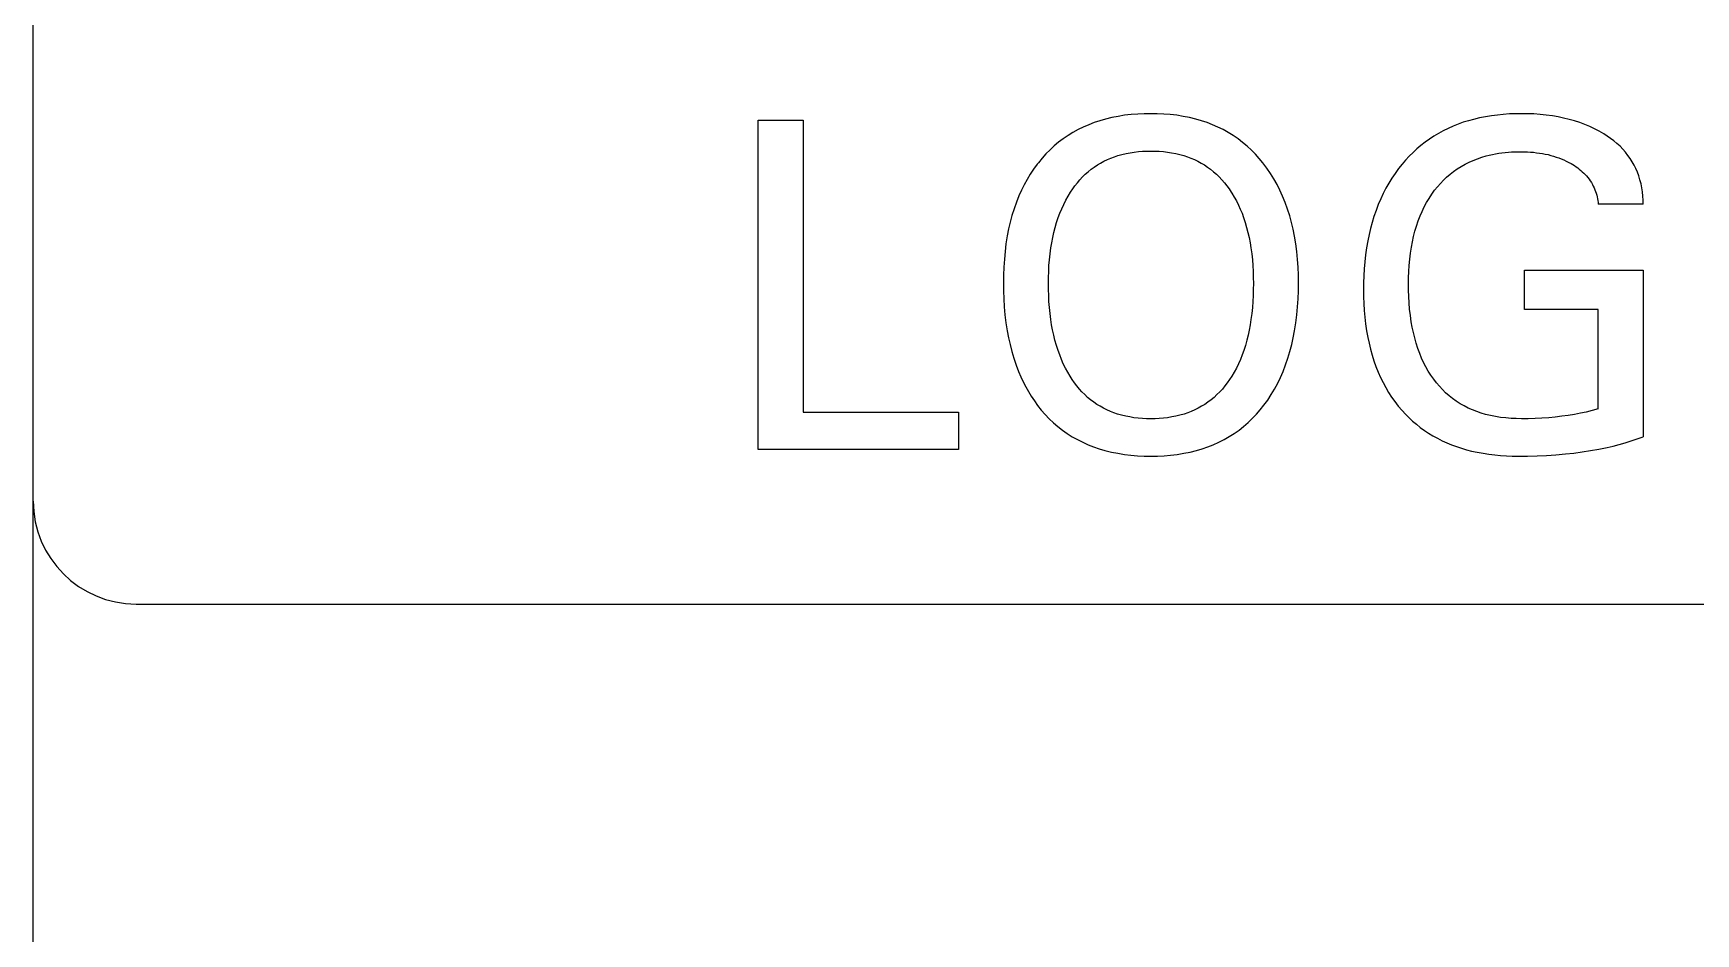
# Model space of a CAD drawing. Extents: x 0 to 420, y 0 to 297.
# Drawn here: x 133.06 to 149.23, y 177.76 to 186.51 of the extents above; entities that cross this region are included whole.
import ezdxf

# ---------------------------------------------------------------- set-up
doc = ezdxf.new("R2010")
doc.units = 0
doc.header["$LTSCALE"] = 23.1
doc.layers.add('10000_FRONT', color=7, linetype='CONTINUOUS')

msp = doc.modelspace()

# ---------------------------------------------------------------- linework, layer by layer
at = {"layer": '10000_FRONT', "color": 7, "linetype": 'CONTINUOUS'}
for p, q in [((133.06, 159.468), (133.06, 247.468)), ((140.11, 182.468), (140.11, 185.668)), ((140.11, 185.668), (140.548, 185.668)), ((140.548, 185.668), (140.548, 182.831)), ((143.271, 185.602), (143.22, 185.577)), ((143.324, 185.625), (143.271, 185.602)), ((143.377, 185.645), (143.324, 185.625)), ((143.431, 185.663), (143.377, 185.645)), ((143.486, 185.679), (143.431, 185.663)), ((143.548, 185.694), (143.486, 185.679)), ((143.61, 185.706), (143.548, 185.694)), ((143.673, 185.716), (143.61, 185.706)), ((143.736, 185.723), (143.673, 185.716)), ((143.8, 185.728), (143.736, 185.723)), ((143.863, 185.731), (143.8, 185.728)), ((143.927, 185.732), (143.863, 185.731)), ((143.99, 185.731), (143.927, 185.732)), ((144.054, 185.728), (143.99, 185.731)), ((144.117, 185.723), (144.054, 185.728)), ((144.18, 185.716), (144.117, 185.723)), ((144.242, 185.706), (144.18, 185.716)), ((144.304, 185.694), (144.242, 185.706)), ((144.366, 185.679), (144.304, 185.694)), ((144.42, 185.663), (144.366, 185.679)), ((144.474, 185.645), (144.42, 185.663)), ((144.528, 185.624), (144.474, 185.645)), ((144.58, 185.602), (144.528, 185.624)), ((144.631, 185.577), (144.58, 185.602)), ((146.819, 185.589), (146.771, 185.566)), ((146.867, 185.611), (146.819, 185.589)), ((146.916, 185.63), (146.867, 185.611)), ((146.965, 185.648), (146.916, 185.63)), ((147.016, 185.664), (146.965, 185.648)), ((147.066, 185.677), (147.016, 185.664)), ((147.123, 185.691), (147.066, 185.677)), ((147.181, 185.702), (147.123, 185.691)), ((147.239, 185.712), (147.181, 185.702)), ((147.297, 185.719), (147.239, 185.712)), ((147.355, 185.725), (147.297, 185.719)), ((147.414, 185.729), (147.355, 185.725)), ((147.472, 185.731), (147.414, 185.729)), ((147.531, 185.732), (147.472, 185.731)), ((147.591, 185.731), (147.531, 185.732)), ((147.652, 185.729), (147.591, 185.731)), ((147.713, 185.724), (147.652, 185.729)), ((147.773, 185.718), (147.713, 185.724)), ((147.833, 185.71), (147.773, 185.718)), ((147.888, 185.701), (147.833, 185.71)), ((147.941, 185.69), (147.888, 185.701)), ((147.995, 185.677), (147.941, 185.69)), ((148.048, 185.662), (147.995, 185.677)), ((148.1, 185.645), (148.048, 185.662)), ((148.148, 185.628), (148.1, 185.645)), ((148.195, 185.608), (148.148, 185.628)), ((148.242, 185.586), (148.195, 185.608)), ((143.031, 185.455), (142.988, 185.419)), ((143.075, 185.489), (143.031, 185.455)), ((143.122, 185.52), (143.075, 185.489)), ((143.17, 185.55), (143.122, 185.52)), ((143.22, 185.577), (143.17, 185.55)), ((144.681, 185.549), (144.631, 185.577)), ((144.729, 185.519), (144.681, 185.549)), ((144.776, 185.487), (144.729, 185.519)), ((144.82, 185.453), (144.776, 185.487)), ((144.863, 185.417), (144.82, 185.453)), ((146.595, 185.456), (146.554, 185.424)), ((146.637, 185.486), (146.595, 185.456)), ((146.68, 185.514), (146.637, 185.486)), ((146.725, 185.541), (146.68, 185.514)), ((146.771, 185.566), (146.725, 185.541)), ((148.287, 185.563), (148.242, 185.586)), ((148.331, 185.537), (148.287, 185.563)), ((148.365, 185.515), (148.331, 185.537)), ((148.398, 185.492), (148.365, 185.515)), ((148.43, 185.468), (148.398, 185.492)), ((148.46, 185.443), (148.43, 185.468)), ((148.49, 185.415), (148.46, 185.443)), ((142.87, 185.299), (142.834, 185.256)), ((142.907, 185.341), (142.87, 185.299)), ((142.947, 185.38), (142.907, 185.341)), ((142.988, 185.419), (142.947, 185.38)), ((143.439, 185.252), (143.471, 185.27)), ((143.471, 185.27), (143.505, 185.286)), ((143.505, 185.286), (143.538, 185.3)), ((143.538, 185.3), (143.573, 185.313)), ((143.573, 185.313), (143.607, 185.325)), ((143.607, 185.325), (143.646, 185.336)), ((143.646, 185.336), (143.686, 185.345)), ((143.686, 185.345), (143.725, 185.353)), ((143.725, 185.353), (143.765, 185.359)), ((143.765, 185.359), (143.806, 185.363)), ((143.806, 185.363), (143.846, 185.367)), ((143.846, 185.367), (143.886, 185.368)), ((143.886, 185.368), (143.927, 185.369)), ((143.927, 185.369), (143.968, 185.368)), ((143.968, 185.368), (144.008, 185.367)), ((144.008, 185.367), (144.049, 185.363)), ((144.049, 185.363), (144.089, 185.359)), ((144.089, 185.359), (144.129, 185.353)), ((144.129, 185.353), (144.169, 185.345)), ((144.169, 185.345), (144.209, 185.336)), ((144.209, 185.336), (144.248, 185.325)), ((144.248, 185.325), (144.283, 185.313)), ((144.283, 185.313), (144.317, 185.3)), ((144.317, 185.3), (144.351, 185.286)), ((144.351, 185.286), (144.384, 185.27)), ((144.384, 185.27), (144.417, 185.252)), ((144.905, 185.379), (144.863, 185.417)), ((144.944, 185.339), (144.905, 185.379)), ((144.982, 185.297), (144.944, 185.339)), ((145.018, 185.253), (144.982, 185.297)), ((146.405, 185.281), (146.372, 185.242)), ((146.441, 185.319), (146.405, 185.281)), ((146.477, 185.355), (146.441, 185.319)), ((146.515, 185.39), (146.477, 185.355)), ((146.554, 185.424), (146.515, 185.39)), ((147.022, 185.261), (147.063, 185.278)), ((147.063, 185.278), (147.104, 185.294)), ((147.104, 185.294), (147.146, 185.308)), ((147.146, 185.308), (147.188, 185.321)), ((147.188, 185.321), (147.219, 185.328)), ((147.219, 185.328), (147.249, 185.335)), ((147.249, 185.335), (147.28, 185.341)), ((147.28, 185.341), (147.311, 185.347)), ((147.311, 185.347), (147.342, 185.351)), ((147.342, 185.351), (147.374, 185.355)), ((147.374, 185.355), (147.405, 185.358)), ((147.405, 185.358), (147.436, 185.36)), ((147.436, 185.36), (147.468, 185.361)), ((147.468, 185.361), (147.499, 185.362)), ((147.499, 185.362), (147.531, 185.362)), ((147.531, 185.362), (147.56, 185.362)), ((147.56, 185.362), (147.59, 185.361)), ((147.59, 185.361), (147.62, 185.359)), ((147.62, 185.359), (147.649, 185.357)), ((147.649, 185.357), (147.679, 185.353)), ((147.679, 185.353), (147.708, 185.349)), ((147.708, 185.349), (147.736, 185.345)), ((147.736, 185.345), (147.763, 185.34)), ((147.763, 185.34), (147.79, 185.334)), ((147.79, 185.334), (147.816, 185.327)), ((147.816, 185.327), (147.843, 185.319)), ((147.843, 185.319), (147.869, 185.311)), ((147.869, 185.311), (147.894, 185.302)), ((147.894, 185.302), (147.919, 185.293)), ((147.919, 185.293), (147.943, 185.282)), ((147.943, 185.282), (147.967, 185.271)), ((147.967, 185.271), (147.991, 185.259)), ((148.518, 185.387), (148.49, 185.415)), ((148.544, 185.357), (148.518, 185.387)), ((148.567, 185.327), (148.544, 185.357)), ((148.589, 185.297), (148.567, 185.327)), ((148.609, 185.265), (148.589, 185.297)), ((148.627, 185.232), (148.609, 185.265)), ((142.755, 185.145), (142.724, 185.094)), ((142.788, 185.194), (142.755, 185.145)), ((142.823, 185.242), (142.788, 185.194)), ((142.834, 185.256), (142.823, 185.242)), ((143.238, 185.089), (143.263, 185.117)), ((143.263, 185.117), (143.29, 185.143)), ((143.29, 185.143), (143.318, 185.168)), ((143.318, 185.168), (143.347, 185.192)), ((143.347, 185.192), (143.377, 185.213)), ((143.377, 185.213), (143.408, 185.234)), ((143.408, 185.234), (143.439, 185.252)), ((144.417, 185.252), (144.448, 185.234)), ((144.448, 185.234), (144.479, 185.213)), ((144.479, 185.213), (144.509, 185.192)), ((144.509, 185.192), (144.538, 185.168)), ((144.538, 185.168), (144.566, 185.143)), ((144.566, 185.143), (144.593, 185.117)), ((144.593, 185.117), (144.618, 185.089)), ((145.056, 185.203), (145.018, 185.253)), ((145.091, 185.152), (145.056, 185.203)), ((145.124, 185.099), (145.091, 185.152)), ((146.271, 185.104), (146.241, 185.056)), ((146.303, 185.152), (146.271, 185.104)), ((146.336, 185.198), (146.303, 185.152)), ((146.372, 185.242), (146.336, 185.198)), ((146.773, 185.086), (146.804, 185.116)), ((146.804, 185.116), (146.837, 185.144)), ((146.837, 185.144), (146.871, 185.171)), ((146.871, 185.171), (146.907, 185.196)), ((146.907, 185.196), (146.944, 185.219)), ((146.944, 185.219), (146.983, 185.241)), ((146.983, 185.241), (147.022, 185.261)), ((147.991, 185.259), (148.014, 185.247)), ((148.014, 185.247), (148.03, 185.237)), ((148.03, 185.237), (148.047, 185.227)), ((148.047, 185.227), (148.063, 185.216)), ((148.063, 185.216), (148.079, 185.205)), ((148.079, 185.205), (148.094, 185.193)), ((148.094, 185.193), (148.109, 185.181)), ((148.109, 185.181), (148.123, 185.168)), ((148.123, 185.168), (148.137, 185.155)), ((148.137, 185.155), (148.151, 185.141)), ((148.151, 185.141), (148.164, 185.127)), ((148.164, 185.127), (148.177, 185.111)), ((148.177, 185.111), (148.189, 185.095)), ((148.644, 185.198), (148.627, 185.232)), ((148.659, 185.164), (148.644, 185.198)), ((148.672, 185.129), (148.659, 185.164)), ((148.684, 185.09), (148.672, 185.129)), ((142.669, 184.989), (142.645, 184.934)), ((142.696, 185.042), (142.669, 184.989)), ((142.724, 185.094), (142.696, 185.042)), ((143.123, 184.931), (143.147, 184.97)), ((143.147, 184.97), (143.168, 185.001)), ((143.168, 185.001), (143.19, 185.031)), ((143.19, 185.031), (143.213, 185.061)), ((143.213, 185.061), (143.238, 185.089)), ((144.618, 185.089), (144.643, 185.061)), ((144.643, 185.061), (144.666, 185.031)), ((144.666, 185.031), (144.688, 185.001)), ((144.688, 185.001), (144.709, 184.97)), ((144.709, 184.97), (144.716, 184.959)), ((144.716, 184.959), (144.739, 184.922)), ((145.155, 185.044), (145.124, 185.099)), ((145.183, 184.988), (145.155, 185.044)), ((145.209, 184.931), (145.183, 184.988)), ((146.187, 184.956), (146.163, 184.905)), ((146.213, 185.007), (146.187, 184.956)), ((146.241, 185.056), (146.213, 185.007)), ((146.633, 184.909), (146.659, 184.949)), ((146.659, 184.949), (146.687, 184.988)), ((146.687, 184.988), (146.714, 185.022)), ((146.714, 185.022), (146.743, 185.055)), ((146.743, 185.055), (146.773, 185.086)), ((148.189, 185.095), (148.2, 185.079)), ((148.2, 185.079), (148.211, 185.062)), ((148.211, 185.062), (148.221, 185.045)), ((148.221, 185.045), (148.23, 185.028)), ((148.23, 185.028), (148.239, 185.01)), ((148.239, 185.01), (148.246, 184.993)), ((148.246, 184.993), (148.252, 184.976)), ((148.252, 184.976), (148.258, 184.959)), ((148.258, 184.959), (148.263, 184.941)), ((148.263, 184.941), (148.267, 184.924)), ((148.694, 185.051), (148.684, 185.09)), ((148.703, 185.012), (148.694, 185.051)), ((148.709, 184.972), (148.703, 185.012)), ((148.713, 184.932), (148.709, 184.972)), ((142.597, 184.808), (142.577, 184.743)), ((142.62, 184.872), (142.597, 184.808)), ((142.645, 184.934), (142.62, 184.872)), ((143.043, 184.766), (143.061, 184.808)), ((143.061, 184.808), (143.08, 184.85)), ((143.08, 184.85), (143.1, 184.891)), ((143.1, 184.891), (143.123, 184.931)), ((144.739, 184.922), (144.76, 184.884)), ((144.76, 184.884), (144.779, 184.844)), ((144.779, 184.844), (144.797, 184.805)), ((144.797, 184.805), (144.814, 184.764)), ((145.235, 184.869), (145.209, 184.931)), ((145.258, 184.805), (145.235, 184.869)), ((145.278, 184.74), (145.258, 184.805)), ((146.117, 184.792), (146.097, 184.734)), ((146.139, 184.849), (146.117, 184.792)), ((146.163, 184.905), (146.139, 184.849)), ((146.546, 184.739), (146.565, 184.783)), ((146.565, 184.783), (146.586, 184.826)), ((146.586, 184.826), (146.608, 184.868)), ((146.608, 184.868), (146.633, 184.909)), ((148.267, 184.924), (148.271, 184.906)), ((148.271, 184.906), (148.273, 184.888)), ((148.273, 184.888), (148.276, 184.87)), ((148.276, 184.87), (148.277, 184.852)), ((148.715, 184.852), (148.277, 184.852)), ((148.715, 184.892), (148.713, 184.932)), ((148.715, 184.852), (148.715, 184.892)), ((142.56, 184.678), (142.544, 184.612)), ((142.577, 184.743), (142.56, 184.678)), ((142.984, 184.577), (142.997, 184.626)), ((142.997, 184.626), (143.011, 184.675)), ((143.011, 184.675), (143.027, 184.723)), ((143.027, 184.723), (143.043, 184.766)), ((144.814, 184.764), (144.829, 184.723)), ((144.829, 184.723), (144.845, 184.675)), ((144.845, 184.675), (144.859, 184.626)), ((144.859, 184.626), (144.872, 184.577)), ((145.296, 184.675), (145.278, 184.74)), ((145.311, 184.609), (145.296, 184.675)), ((146.063, 184.616), (146.049, 184.557)), ((146.079, 184.675), (146.063, 184.616)), ((146.097, 184.734), (146.079, 184.675)), ((146.495, 184.59), (146.51, 184.64)), ((146.51, 184.64), (146.527, 184.69)), ((146.527, 184.69), (146.546, 184.739)), ((142.519, 184.469), (142.51, 184.393)), ((142.531, 184.545), (142.519, 184.469)), ((142.544, 184.612), (142.531, 184.545)), ((142.955, 184.428), (142.964, 184.478)), ((142.964, 184.478), (142.973, 184.528)), ((142.973, 184.528), (142.984, 184.577)), ((144.872, 184.577), (144.883, 184.528)), ((144.883, 184.528), (144.893, 184.478)), ((144.893, 184.478), (144.901, 184.428)), ((145.324, 184.543), (145.311, 184.609)), ((145.337, 184.468), (145.324, 184.543)), ((145.346, 184.392), (145.337, 184.468)), ((146.037, 184.497), (146.025, 184.43)), ((146.049, 184.557), (146.037, 184.497)), ((146.461, 184.436), (146.471, 184.487)), ((146.471, 184.487), (146.482, 184.539)), ((146.482, 184.539), (146.495, 184.59)), ((142.503, 184.317), (142.498, 184.241)), ((142.51, 184.393), (142.503, 184.317)), ((142.937, 184.256), (142.942, 184.313)), ((142.942, 184.313), (142.948, 184.371)), ((142.948, 184.371), (142.955, 184.428)), ((144.901, 184.428), (144.909, 184.371)), ((144.909, 184.371), (144.915, 184.313)), ((144.915, 184.313), (144.919, 184.256)), ((145.354, 184.316), (145.346, 184.392)), ((145.359, 184.24), (145.354, 184.316)), ((146.008, 184.294), (146.002, 184.225)), ((146.016, 184.362), (146.008, 184.294)), ((146.025, 184.43), (146.016, 184.362)), ((146.44, 184.258), (146.445, 184.317)), ((146.445, 184.317), (146.452, 184.377)), ((146.452, 184.377), (146.461, 184.436)), ((142.495, 184.164), (142.494, 184.088)), ((142.498, 184.241), (142.495, 184.164)), ((142.931, 184.083), (142.932, 184.141)), ((142.932, 184.141), (142.934, 184.198)), ((142.934, 184.198), (142.937, 184.256)), ((144.919, 184.256), (144.922, 184.198)), ((144.922, 184.198), (144.924, 184.141)), ((144.924, 184.141), (144.925, 184.083)), ((145.362, 184.164), (145.359, 184.24)), ((145.363, 184.088), (145.362, 184.164)), ((145.998, 184.157), (145.996, 184.088)), ((146.002, 184.225), (145.998, 184.157)), ((146.433, 184.079), (146.434, 184.138)), ((146.434, 184.138), (146.436, 184.198)), ((146.436, 184.198), (146.44, 184.258)), ((147.56, 183.831), (147.56, 184.212)), ((147.56, 184.212), (148.715, 184.212)), ((148.715, 184.212), (148.715, 182.593)), ((142.494, 184.088), (142.495, 184.01)), ((142.495, 184.01), (142.497, 183.932)), ((142.932, 184.025), (142.931, 184.083)), ((142.934, 183.966), (142.932, 184.025)), ((144.924, 184.024), (144.923, 183.966)), ((144.925, 184.083), (144.924, 184.024)), ((145.359, 183.932), (145.362, 184.01)), ((145.362, 184.01), (145.363, 184.088)), ((145.996, 184.088), (145.995, 184.02)), ((145.995, 184.02), (145.996, 183.953)), ((146.434, 184.017), (146.433, 184.079)), ((146.436, 183.956), (146.434, 184.017)), ((142.497, 183.932), (142.502, 183.854)), ((142.502, 183.854), (142.509, 183.777)), ((142.937, 183.908), (142.934, 183.966)), ((142.941, 183.849), (142.937, 183.908)), ((142.947, 183.791), (142.941, 183.849)), ((144.915, 183.849), (144.909, 183.79)), ((144.919, 183.907), (144.915, 183.849)), ((144.923, 183.966), (144.919, 183.907)), ((145.347, 183.777), (145.354, 183.855)), ((145.354, 183.855), (145.359, 183.932)), ((145.996, 183.953), (145.998, 183.887)), ((145.998, 183.887), (146.002, 183.821)), ((146.002, 183.821), (146.008, 183.755)), ((146.439, 183.894), (146.436, 183.956)), ((146.444, 183.833), (146.439, 183.894)), ((146.451, 183.772), (146.444, 183.833)), ((148.277, 183.831), (147.56, 183.831)), ((148.277, 182.863), (148.277, 183.831)), ((142.509, 183.777), (142.519, 183.7)), ((142.519, 183.7), (142.531, 183.623)), ((142.955, 183.733), (142.947, 183.791)), ((142.963, 183.682), (142.955, 183.733)), ((142.972, 183.631), (142.963, 183.682)), ((144.893, 183.681), (144.884, 183.63)), ((144.901, 183.732), (144.893, 183.681)), ((144.909, 183.79), (144.901, 183.732)), ((145.325, 183.623), (145.337, 183.7)), ((145.337, 183.7), (145.347, 183.777)), ((146.008, 183.755), (146.016, 183.689)), ((146.016, 183.689), (146.025, 183.623)), ((146.46, 183.711), (146.451, 183.772)), ((146.47, 183.659), (146.46, 183.711)), ((146.48, 183.607), (146.47, 183.659)), ((142.531, 183.623), (142.543, 183.555)), ((142.543, 183.555), (142.558, 183.488)), ((142.558, 183.488), (142.576, 183.421)), ((142.983, 183.581), (142.972, 183.631)), ((142.995, 183.531), (142.983, 183.581)), ((143.009, 183.481), (142.995, 183.531)), ((144.861, 183.53), (144.847, 183.48)), ((144.873, 183.58), (144.861, 183.53)), ((144.884, 183.63), (144.873, 183.58)), ((145.28, 183.422), (145.297, 183.488)), ((145.297, 183.488), (145.312, 183.555)), ((145.312, 183.555), (145.325, 183.623)), ((146.025, 183.623), (146.037, 183.558)), ((146.037, 183.558), (146.049, 183.501)), ((146.049, 183.501), (146.063, 183.444)), ((146.493, 183.555), (146.48, 183.607)), ((146.507, 183.503), (146.493, 183.555)), ((146.524, 183.452), (146.507, 183.503)), ((142.576, 183.421), (142.595, 183.355)), ((142.595, 183.355), (142.617, 183.29)), ((143.025, 183.432), (143.009, 183.481)), ((143.041, 183.388), (143.025, 183.432)), ((143.058, 183.345), (143.041, 183.388)), ((143.076, 183.303), (143.058, 183.345)), ((144.798, 183.345), (144.78, 183.302)), ((144.816, 183.388), (144.798, 183.345)), ((144.831, 183.431), (144.816, 183.388)), ((144.847, 183.48), (144.831, 183.431)), ((145.238, 183.291), (145.26, 183.356)), ((145.26, 183.356), (145.28, 183.422)), ((146.063, 183.444), (146.079, 183.387)), ((146.079, 183.387), (146.096, 183.331)), ((146.096, 183.331), (146.116, 183.276)), ((146.542, 183.402), (146.524, 183.452)), ((146.56, 183.358), (146.542, 183.402)), ((146.58, 183.315), (146.56, 183.358)), ((142.617, 183.29), (142.642, 183.226)), ((142.642, 183.226), (142.663, 183.176)), ((142.663, 183.176), (142.686, 183.127)), ((143.097, 183.261), (143.076, 183.303)), ((143.119, 183.22), (143.097, 183.261)), ((143.142, 183.181), (143.119, 183.22)), ((143.163, 183.148), (143.142, 183.181)), ((144.714, 183.181), (144.693, 183.148)), ((144.738, 183.22), (144.714, 183.181)), ((144.76, 183.261), (144.738, 183.22)), ((144.78, 183.302), (144.76, 183.261)), ((145.161, 183.113), (145.188, 183.169)), ((145.188, 183.169), (145.213, 183.227)), ((145.213, 183.227), (145.238, 183.291)), ((146.116, 183.276), (146.138, 183.222)), ((146.138, 183.222), (146.162, 183.168)), ((146.162, 183.168), (146.186, 183.119)), ((146.602, 183.272), (146.58, 183.315)), ((146.625, 183.231), (146.602, 183.272)), ((146.651, 183.19), (146.625, 183.231)), ((146.678, 183.151), (146.651, 183.19)), ((142.686, 183.127), (142.711, 183.079)), ((142.711, 183.079), (142.737, 183.032)), ((142.737, 183.032), (142.765, 182.986)), ((143.185, 183.117), (143.163, 183.148)), ((143.208, 183.087), (143.185, 183.117)), ((143.233, 183.057), (143.208, 183.087)), ((143.258, 183.029), (143.233, 183.057)), ((143.285, 183.002), (143.258, 183.029)), ((143.313, 182.976), (143.285, 183.002)), ((144.57, 183.002), (144.542, 182.976)), ((144.597, 183.029), (144.57, 183.002)), ((144.623, 183.057), (144.597, 183.029)), ((144.648, 183.087), (144.623, 183.057)), ((144.671, 183.117), (144.648, 183.087)), ((144.693, 183.148), (144.671, 183.117)), ((145.064, 182.95), (145.099, 183.003)), ((145.099, 183.003), (145.131, 183.057)), ((145.131, 183.057), (145.161, 183.113)), ((146.186, 183.119), (146.212, 183.071)), ((146.212, 183.071), (146.24, 183.024)), ((146.24, 183.024), (146.269, 182.979)), ((146.705, 183.116), (146.678, 183.151)), ((146.733, 183.083), (146.705, 183.116)), ((146.763, 183.051), (146.733, 183.083)), ((146.794, 183.02), (146.763, 183.051)), ((146.827, 182.991), (146.794, 183.02)), ((142.765, 182.986), (142.795, 182.941)), ((142.795, 182.941), (142.827, 182.897)), ((142.827, 182.897), (142.862, 182.852)), ((142.862, 182.852), (142.9, 182.809)), ((143.342, 182.951), (143.313, 182.976)), ((143.372, 182.929), (143.342, 182.951)), ((143.403, 182.908), (143.372, 182.929)), ((143.434, 182.889), (143.403, 182.908)), ((143.467, 182.871), (143.434, 182.889)), ((143.5, 182.854), (143.467, 182.871)), ((143.534, 182.839), (143.5, 182.854)), ((143.569, 182.826), (143.534, 182.839)), ((144.32, 182.839), (144.286, 182.826)), ((144.354, 182.854), (144.32, 182.839)), ((144.388, 182.871), (144.354, 182.854)), ((144.42, 182.889), (144.388, 182.871)), ((144.452, 182.908), (144.42, 182.889)), ((144.483, 182.929), (144.452, 182.908)), ((144.513, 182.951), (144.483, 182.929)), ((144.542, 182.976), (144.513, 182.951)), ((144.954, 182.811), (144.991, 182.855)), ((144.991, 182.855), (145.027, 182.899)), ((145.027, 182.899), (145.064, 182.95)), ((146.269, 182.979), (146.301, 182.934)), ((146.301, 182.934), (146.334, 182.891)), ((146.334, 182.891), (146.37, 182.849)), ((146.37, 182.849), (146.403, 182.814)), ((146.861, 182.964), (146.827, 182.991)), ((146.897, 182.938), (146.861, 182.964)), ((146.934, 182.914), (146.897, 182.938)), ((146.973, 182.892), (146.934, 182.914)), ((147.013, 182.872), (146.973, 182.892)), ((147.054, 182.853), (147.013, 182.872)), ((147.096, 182.837), (147.054, 182.853)), ((148.22, 182.847), (148.162, 182.833)), ((148.277, 182.863), (148.22, 182.847)), ((140.548, 182.831), (142.058, 182.831)), ((142.058, 182.831), (142.058, 182.468)), ((142.9, 182.809), (142.939, 182.768)), ((142.939, 182.768), (142.98, 182.729)), ((142.98, 182.729), (143.023, 182.692)), ((143.023, 182.692), (143.068, 182.656)), ((143.604, 182.814), (143.569, 182.826)), ((143.643, 182.802), (143.604, 182.814)), ((143.683, 182.793), (143.643, 182.802)), ((143.723, 182.785), (143.683, 182.793)), ((143.763, 182.778), (143.723, 182.785)), ((143.804, 182.774), (143.763, 182.778)), ((143.845, 182.77), (143.804, 182.774)), ((143.886, 182.768), (143.845, 182.77)), ((143.927, 182.768), (143.886, 182.768)), ((143.968, 182.768), (143.927, 182.768)), ((144.009, 182.77), (143.968, 182.768)), ((144.05, 182.774), (144.009, 182.77)), ((144.091, 182.778), (144.05, 182.774)), ((144.131, 182.785), (144.091, 182.778)), ((144.171, 182.793), (144.131, 182.785)), ((144.211, 182.802), (144.171, 182.793)), ((144.25, 182.814), (144.211, 182.802)), ((144.286, 182.826), (144.25, 182.814)), ((144.785, 182.658), (144.83, 182.693)), ((144.83, 182.693), (144.873, 182.731)), ((144.873, 182.731), (144.914, 182.77)), ((144.914, 182.77), (144.954, 182.811)), ((146.403, 182.814), (146.437, 182.779)), ((146.437, 182.779), (146.473, 182.746)), ((146.473, 182.746), (146.51, 182.714)), ((146.51, 182.714), (146.548, 182.684)), ((146.548, 182.684), (146.587, 182.655)), ((147.138, 182.823), (147.096, 182.837)), ((147.181, 182.81), (147.138, 182.823)), ((147.23, 182.799), (147.181, 182.81)), ((147.279, 182.789), (147.23, 182.799)), ((147.329, 182.781), (147.279, 182.789)), ((147.379, 182.776), (147.329, 182.781)), ((147.43, 182.772), (147.379, 182.776)), ((147.48, 182.769), (147.43, 182.772)), ((147.531, 182.768), (147.48, 182.769)), ((147.598, 182.768), (147.531, 182.768)), ((147.665, 182.77), (147.598, 182.768)), ((147.731, 182.773), (147.665, 182.77)), ((147.798, 182.778), (147.731, 182.773)), ((147.86, 182.784), (147.798, 182.778)), ((147.923, 182.792), (147.86, 182.784)), ((147.985, 182.8), (147.923, 182.792)), ((148.047, 182.81), (147.985, 182.8)), ((148.105, 182.821), (148.047, 182.81)), ((148.162, 182.833), (148.105, 182.821)), ((143.068, 182.656), (143.115, 182.624)), ((143.115, 182.624), (143.163, 182.593)), ((143.163, 182.593), (143.213, 182.565)), ((143.213, 182.565), (143.265, 182.539)), ((143.265, 182.539), (143.318, 182.515)), ((143.318, 182.515), (143.371, 182.494)), ((144.482, 182.495), (144.535, 182.516)), ((144.535, 182.516), (144.588, 182.539)), ((144.588, 182.539), (144.64, 182.565)), ((144.64, 182.565), (144.69, 182.594)), ((144.69, 182.594), (144.738, 182.625)), ((144.738, 182.625), (144.785, 182.658)), ((146.587, 182.655), (146.628, 182.628)), ((146.628, 182.628), (146.669, 182.602)), ((146.669, 182.602), (146.714, 182.578)), ((146.714, 182.578), (146.759, 182.555)), ((146.759, 182.555), (146.805, 182.534)), ((146.805, 182.534), (146.852, 182.514)), ((148.423, 182.502), (148.482, 182.517)), ((148.482, 182.517), (148.541, 182.534)), ((148.541, 182.534), (148.599, 182.552)), ((148.599, 182.552), (148.657, 182.572)), ((148.657, 182.572), (148.715, 182.593)), ((142.058, 182.468), (140.11, 182.468)), ((143.371, 182.494), (143.426, 182.476)), ((143.426, 182.476), (143.481, 182.46)), ((143.481, 182.46), (143.544, 182.444)), ((143.544, 182.444), (143.607, 182.432)), ((143.607, 182.432), (143.67, 182.422)), ((143.67, 182.422), (143.734, 182.414)), ((143.734, 182.414), (143.798, 182.409)), ((143.798, 182.409), (143.863, 182.406)), ((143.863, 182.406), (143.927, 182.405)), ((143.927, 182.405), (143.991, 182.406)), ((143.991, 182.406), (144.056, 182.409)), ((144.056, 182.409), (144.12, 182.414)), ((144.12, 182.414), (144.183, 182.422)), ((144.183, 182.422), (144.247, 182.432)), ((144.247, 182.432), (144.309, 182.444)), ((144.309, 182.444), (144.372, 182.46)), ((144.372, 182.46), (144.427, 182.476)), ((144.427, 182.476), (144.482, 182.495)), ((146.852, 182.514), (146.9, 182.497)), ((146.9, 182.497), (146.948, 182.481)), ((146.948, 182.481), (146.997, 182.467)), ((146.997, 182.467), (147.046, 182.454)), ((147.046, 182.454), (147.102, 182.442)), ((147.102, 182.442), (147.158, 182.432)), ((147.158, 182.432), (147.214, 182.424)), ((147.214, 182.424), (147.271, 182.417)), ((147.271, 182.417), (147.328, 182.412)), ((147.328, 182.412), (147.385, 182.409)), ((147.385, 182.409), (147.442, 182.406)), ((147.442, 182.406), (147.499, 182.405)), ((147.499, 182.405), (147.591, 182.405)), ((147.591, 182.405), (147.683, 182.407)), ((147.683, 182.407), (147.775, 182.411)), ((147.775, 182.411), (147.867, 182.418)), ((147.867, 182.418), (147.959, 182.426)), ((147.959, 182.426), (148.04, 182.435)), ((148.04, 182.435), (148.122, 182.445)), ((148.122, 182.445), (148.203, 182.458)), ((148.203, 182.458), (148.283, 182.472)), ((148.283, 182.472), (148.364, 182.489)), ((148.364, 182.489), (148.423, 182.502)), ((134.06, 180.968), (203.56, 180.968))]:
    msp.add_line(p, q, dxfattribs=at)
msp.add_arc((134.06, 181.968), 1, 180, 270, dxfattribs=at)

doc.saveas('drawing.dxf')
